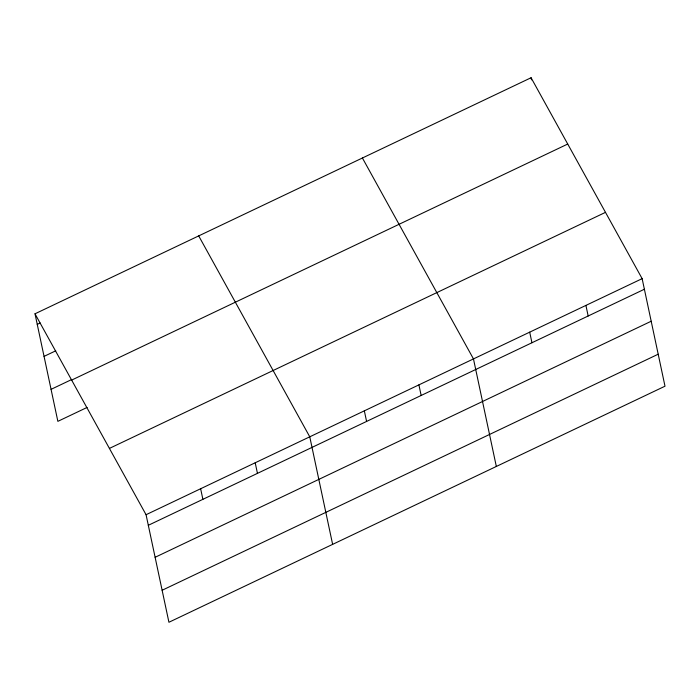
<?xml version="1.0" encoding="UTF-8"?>
<svg xmlns="http://www.w3.org/2000/svg" width="700" height="700" viewBox="0 0 700 700"><rect width="100%" height="100%" fill="white"/><g stroke="black" fill="none" stroke-linecap="round" stroke-linejoin="round"><path stroke-width="1.05" d="M35 313.801L531.072 77.735L642.136 278.652L665 386.199L168.928 622.265L146.064 514.71L35 313.801L57.864 421.348L87.089 407.435M37.249 324.38L40.171 322.989M44.047 356.379L55.746 350.814M51.056 389.349L71.522 379.61M71.654 380.1L567.726 144.043M109.41 448.411L605.491 212.354M146.064 514.71L642.136 278.652M148.312 525.298L644.394 289.24M155.12 557.296L651.192 321.239M162.129 590.266L658.201 354.2M362.408 157.999L473.471 358.916L496.335 466.463M198.704 235.9L309.767 436.817L332.631 544.364M585.918 305.41L588.166 315.989M531.072 77.735L531.528 79.853M529.699 332.159L531.947 342.746M418.906 384.877L421.155 395.465M364.341 410.848L366.59 421.435M255.203 462.779L257.451 473.366M200.638 488.749L202.886 499.336"/></g></svg>
